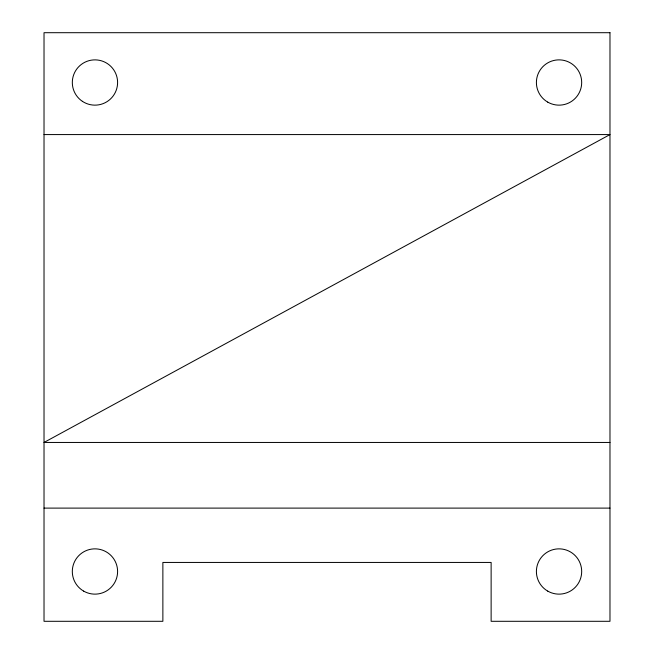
<?xml version="1.0" encoding="UTF-8"?>
<svg xmlns="http://www.w3.org/2000/svg" width="654" height="654" viewBox="0 0 654 654"><rect width="100%" height="100%" fill="white"/><g stroke="black" fill="none" stroke-linecap="round" stroke-linejoin="round"><path stroke-width="0.98" d="M44.022 134.577L609.978 134.577L44.022 442.456L609.978 442.456M44.022 508.109L609.978 508.109M609.978 32.7L44.022 32.7L44.022 621.3L162.871 621.3L162.871 562.44L491.129 562.44L491.129 621.3L609.978 621.3L609.978 32.7M547.725 102.114A22.637 22.637 0 0 0 581.684 82.502A22.637 22.637 0 0 0 547.725 62.898A22.637 22.637 0 0 0 547.725 102.114M82.379 101.329A22.637 22.637 0 0 0 117.548 83.982A22.637 22.637 0 0 0 84.946 62.204A22.637 22.637 0 0 0 82.379 101.329M83.638 591.102A22.637 22.637 0 0 0 117.597 571.498A22.637 22.637 0 0 0 83.638 551.886A22.637 22.637 0 0 0 83.638 591.102M547.725 591.102A22.637 22.637 0 0 0 581.684 571.498A22.637 22.637 0 0 0 547.725 551.886A22.637 22.637 0 0 0 547.725 591.102"/></g></svg>
